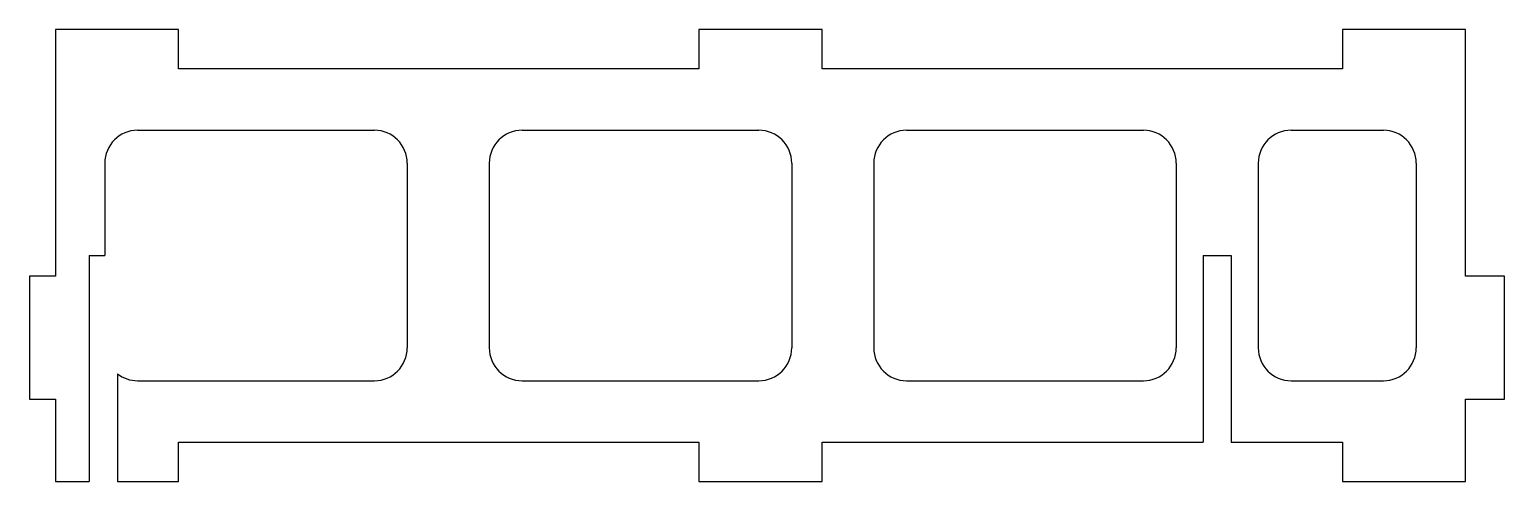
# Model space of a CAD drawing. Header units: millimetres. Extents: x 0 to 360, y 0 to 110.
import ezdxf

# ---------------------------------------------------------------- set-up
doc = ezdxf.new("R2010")
doc.units = ezdxf.units.MM

msp = doc.modelspace()

# ---------------------------------------------------------------- linework, layer by layer
for p, q in [((36.35, 110), (6.35, 110)), ((6.35, 110), (6.35, 100.475)), ((36.35, 100.475), (36.35, 110)), ((193.175, 110), (163.175, 110)), ((163.175, 110), (163.175, 100.475)), ((193.175, 100.475), (193.175, 110)), ((350, 110), (320, 110)), ((320, 110), (320, 100.475)), ((350, 100.475), (350, 110)), ((6.35, 100.475), (6.35, 50)), ((163.175, 100.475), (36.35, 100.475)), ((320, 100.475), (193.175, 100.475)), ((350, 50), (350, 100.475)), ((26.35, 85.475), (84.0667, 85.475)), ((120.0667, 85.475), (177.7833, 85.475)), ((213.7833, 85.475), (271.5, 85.475)), ((307.5, 85.475), (330, 85.475)), ((18.35, 77.475), (18.35, 55)), ((92.0667, 77.475), (92.0667, 32.525)), ((112.0667, 77.475), (112.0667, 32.525)), ((185.7833, 77.475), (185.7833, 32.525)), ((205.7833, 77.475), (205.7833, 32.525)), ((279.5, 77.475), (279.5, 32.525)), ((299.5, 77.475), (299.5, 32.525)), ((338, 77.475), (338, 32.525)), ((14.575, 55), (14.575, 0)), ((14.575, 55), (18.35, 55)), ((286.075, 55), (286.075, 9.525)), ((286.075, 55), (292.925, 55)), ((292.925, 55), (292.925, 9.525)), ((6.35, 50), (0, 50)), ((0, 50), (0, 20)), ((359.525, 50), (350, 50)), ((359.525, 20), (359.525, 50)), ((21.425, 26.2207), (21.425, 0)), ((26.35, 24.525), (84.0667, 24.525)), ((120.0667, 24.525), (177.7833, 24.525)), ((213.7833, 24.525), (271.5, 24.525)), ((307.5, 24.525), (330, 24.525)), ((0, 20), (6.35, 20)), ((6.35, 20), (6.35, 9.525)), ((350, 9.525), (350, 20)), ((350, 20), (359.525, 20)), ((6.35, 9.525), (6.35, 0)), ((36.35, 0), (36.35, 9.525)), ((36.35, 9.525), (163.175, 9.525)), ((163.175, 9.525), (163.175, 0)), ((193.175, 0), (193.175, 9.525)), ((193.175, 9.525), (286.075, 9.525)), ((292.925, 9.525), (320, 9.525)), ((320, 9.525), (320, 0)), ((350, 0), (350, 9.525)), ((6.35, 0), (14.575, 0)), ((21.425, 0), (36.35, 0)), ((163.175, 0), (193.175, 0)), ((320, 0), (350, 0))]:
    msp.add_line(p, q)
for centre, start, end in [((26.35, 77.475), 90, 180), ((84.0667, 77.475), 0, 90), ((120.0667, 77.475), 90, 180), ((177.7833, 77.475), 0, 90), ((213.7833, 77.475), 90, 180), ((271.5, 77.475), 0, 90), ((307.5, 77.475), 90, 180), ((330, 77.475), 0, 90), ((84.0667, 32.525), -90, 0), ((120.0667, 32.525), 180, -90), ((177.7833, 32.525), -90, 0), ((213.7833, 32.525), 180, -90), ((271.5, 32.525), -90, 0), ((307.5, 32.525), 180, -90), ((330, 32.525), -90, 0), ((26.35, 32.525), -127.9973, -90)]:
    msp.add_arc(centre, 8, start, end)

doc.saveas('drawing.dxf')
